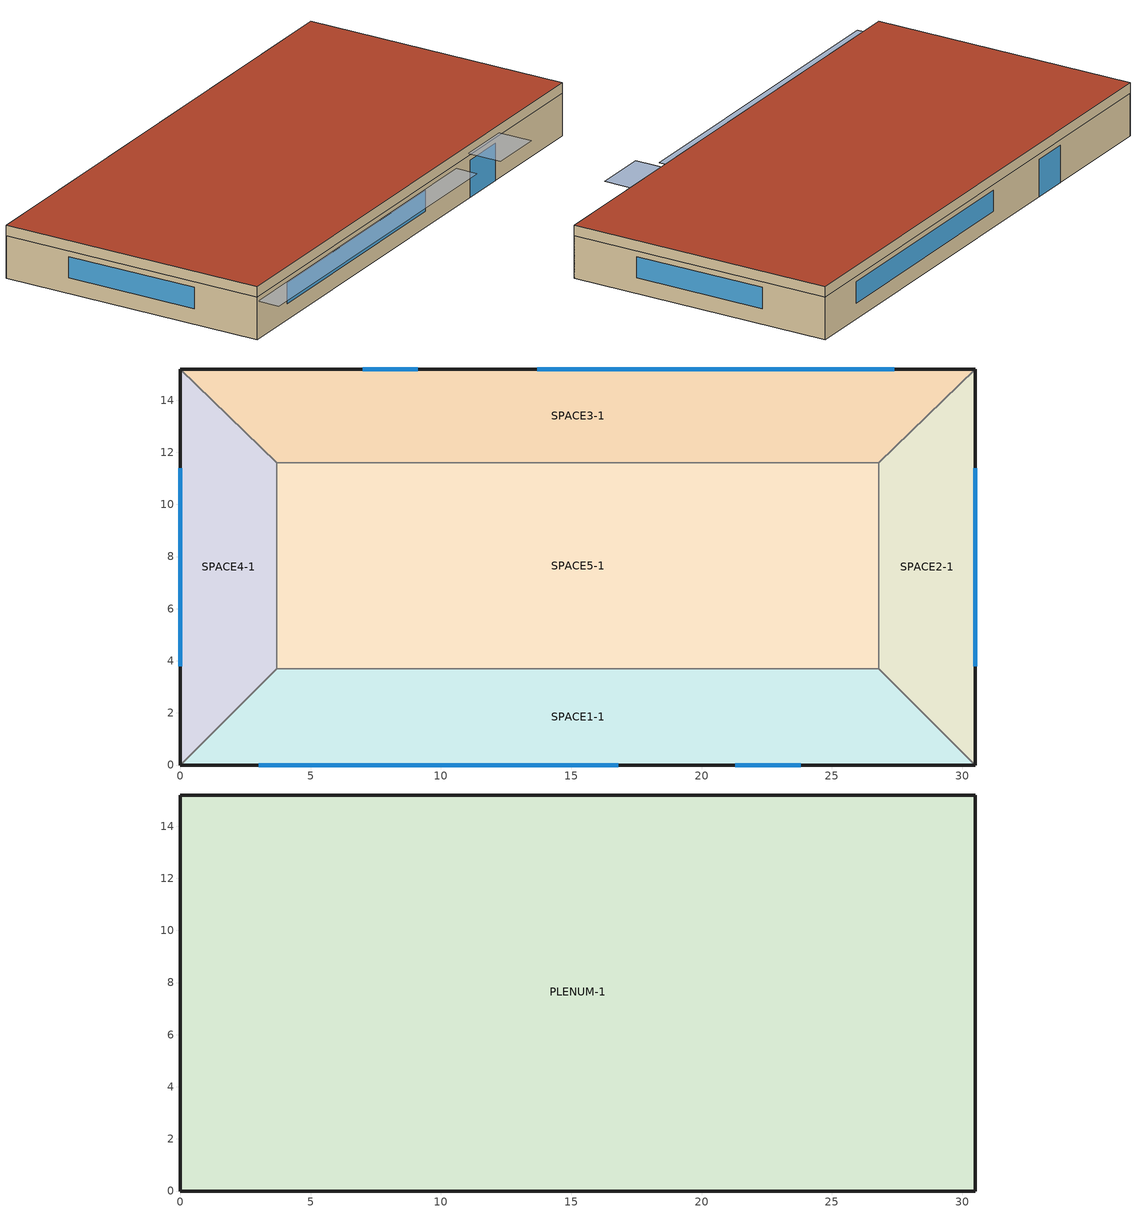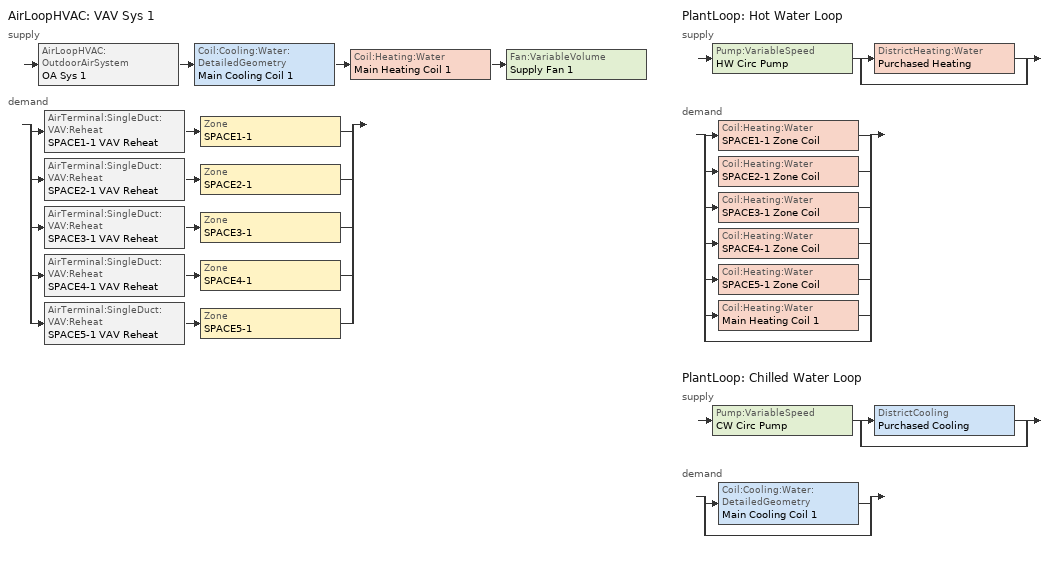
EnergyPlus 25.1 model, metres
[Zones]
SPACE1-1
 floor ground (FLOOR-SLAB-1): 26.8,3.7 30.5,0 0,0 3.7,3.7 z0
 wall outside (WALL-1): 0,0 30.5,0 z0:2.4
 wall to SPACE2-1 (INT-WALL-1): 30.5,0 26.8,3.7 z0:2.4
 wall to SPACE4-1 (INT-WALL-1): 3.7,3.7 0,0 z0:2.4
 wall to SPACE5-1 (INT-WALL-1): 26.8,3.7 3.7,3.7 z0:2.4
 window (Dbl Clr 3mm/13mm Air): 3,0 16.8,0 z0.9:2.1
 window (Sgl Grey 3mm): 21.3,0 23.8,0 z0:2.1
SPACE2-1
 floor ground (FLOOR-SLAB-1): 26.8,11.6 30.5,15.2 30.5,0 26.8,3.7 z0
 wall outside (WALL-1): 30.5,0 30.5,15.2 z0:2.4
 wall to SPACE3-1 (INT-WALL-1): 30.5,15.2 26.8,11.6 z0:2.4
 wall to SPACE5-1 (INT-WALL-1): 26.8,11.6 26.8,3.7 z0:2.4
 window (Dbl Clr 3mm/13mm Air): 30.5,3.8 30.5,11.4 z0.9:2.1
SPACE3-1
 floor ground (FLOOR-SLAB-1): 26.8,11.6 3.7,11.6 0,15.2 30.5,15.2 z0
 wall outside (WALL-1): 30.5,15.2 0,15.2 z0:2.4
 wall to SPACE4-1 (INT-WALL-1): 0,15.2 3.7,11.6 z0:2.4
 wall to SPACE5-1 (INT-WALL-1): 3.7,11.6 26.8,11.6 z0:2.4
 window (Dbl Clr 3mm/13mm Air): 27.4,15.2 13.7,15.2 z0.9:2.1
 window (Sgl Grey 3mm): 9.1,15.2 7,15.2 z0:2.1
SPACE4-1
 floor ground (FLOOR-SLAB-1): 3.7,3.7 0,0 0,15.2 3.7,11.6 z0
 wall outside (WALL-1): 0,15.2 0,0 z0:2.4
 wall to SPACE5-1 (INT-WALL-1): 3.7,3.7 3.7,11.6 z0:2.4
 window (Dbl Clr 3mm/13mm Air): 0,11.4 0,3.8 z0.9:2.1
SPACE5-1
 floor ground (FLOOR-SLAB-1): 26.8,11.6 26.8,3.7 3.7,3.7 3.7,11.6 z0
PLENUM-1
 floor to SPACE1-1 (CLNG-1): 26.8,3.7 30.5,0 0,0 3.7,3.7 z2.4
 floor to SPACE2-1 (CLNG-1): 26.8,11.6 30.5,15.2 30.5,0 26.8,3.7 z2.4
 floor to SPACE3-1 (CLNG-1): 26.8,11.6 3.7,11.6 0,15.2 30.5,15.2 z2.4
 floor to SPACE4-1 (CLNG-1): 3.7,3.7 0,0 0,15.2 3.7,11.6 z2.4
 floor to SPACE5-1 (CLNG-1): 26.8,11.6 26.8,3.7 3.7,3.7 3.7,11.6 z2.4
 wall outside (WALL-1): 0,0 30.5,0 30.5,15.2 0,15.2 0,0 z2.4:3
 roof outside (ROOF-1): 0,15.2 0,0 30.5,0 30.5,15.2 z3
shading: 0,-1.3 0,0 19.8,0 19.8,-1.3 z2.2; 21,-2 21,0 24.1,0 24.1,-2 z2.6
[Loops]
AirLoopHVAC 'VAV Sys 1'
 supply: AirLoopHVAC:OutdoorAirSystem 'OA Sys 1' > Coil:Cooling:Water:DetailedGeometry 'Main Cooling Coil 1' > Coil:Heating:Water 'Main Heating Coil 1' > Fan:VariableVolume 'Supply Fan 1'
 demand: split
  | AirTerminal:SingleDuct:VAV:Reheat 'SPACE1-1 VAV Reheat' > Zone 'SPACE1-1'
  | AirTerminal:SingleDuct:VAV:Reheat 'SPACE2-1 VAV Reheat' > Zone 'SPACE2-1'
  | AirTerminal:SingleDuct:VAV:Reheat 'SPACE3-1 VAV Reheat' > Zone 'SPACE3-1'
  | AirTerminal:SingleDuct:VAV:Reheat 'SPACE4-1 VAV Reheat' > Zone 'SPACE4-1'
  | AirTerminal:SingleDuct:VAV:Reheat 'SPACE5-1 VAV Reheat' > Zone 'SPACE5-1'
PlantLoop 'Hot Water Loop'
 supply: Pump:VariableSpeed 'HW Circ Pump' > split
  | DistrictHeating:Water 'Purchased Heating'
  | bypass
 demand: split
  | Coil:Heating:Water 'SPACE1-1 Zone Coil'
  | Coil:Heating:Water 'SPACE2-1 Zone Coil'
  | Coil:Heating:Water 'SPACE3-1 Zone Coil'
  | Coil:Heating:Water 'SPACE4-1 Zone Coil'
  | Coil:Heating:Water 'SPACE5-1 Zone Coil'
  | Coil:Heating:Water 'Main Heating Coil 1'
  | bypass
PlantLoop 'Chilled Water Loop'
 supply: Pump:VariableSpeed 'CW Circ Pump' > split
  | DistrictCooling 'Purchased Cooling'
  | bypass
 demand: split
  | Coil:Cooling:Water:DetailedGeometry 'Main Cooling Coil 1'
  | bypass
[Building]
Building: North Axis {deg}=30; Terrain=City; Loads Convergence Tolerance Value {W}=0.04; Temperature Convergence Tolerance Value {deltaC}=0.4; Solar Distribution=FullExterior; Maximum Number of Warmup Days=25; Minimum Number of Warmup Days=6
[Site:Location]
CHICAGO_IL_USA TMY2-94846: Latitude {deg}=41.78; Longitude {deg}=-87.75; Time Zone {hr}=-6; Elevation {m}=190
[SizingPeriod:DesignDay] Day of Month=21; Humidity Condition Type=Wetbulb; Barometric Pressure {Pa}=99063; Rain Indicator=No; Snow Indicator=No; Daylight Saving Time Indicator=No; Solar Model Indicator=ASHRAEClearSky
Name | Month | Day Type | Maximum Dry-Bulb Temperature {C} | Daily Dry-Bulb Temperature Range {deltaC} | Wetbulb or DewPoint at Maximum Dry-Bulb {C} | Wind Speed {m/s} | Wind Direction {deg} | Sky Clearness
CHICAGO_IL_USA Annual Heating 99% Design Conditions DB | 1 | WinterDesignDay | -17.3 | 0 | -17.3 | 4.9 | 270 | 0
CHICAGO_IL_USA Annual Cooling 1% Design Conditions DB/MCWB | 7 | SummerDesignDay | 31.5 | 10.7 | 23 | 5.3 | 230 | 1
[Site:GroundTemperature:BuildingSurface]
20.03, 20.03, 20.13, 20.3, 20.43, 20.52, 20.62, 20.77, 20.78, 20.55, 20.44, 20.2
[Material] Thermal Absorptance=0.9
Name | Roughness | Thickness {m} | Conductivity {W/m-K} | Density {kg/m3} | Specific Heat {J/kg-K} | Solar Absorptance | Visible Absorptance
RG01 | Rough | 0.0127 | 1.442 | 881 | 1674 | 0.65 | 0.65
BR01 | VeryRough | 0.0095 | 0.162 | 1121 | 1464 | 0.7 | 0.7
IN46 | VeryRough | 0.0762 | 0.023 | 24 | 1590 | 0.5 | 0.5
WD01 | MediumSmooth | 0.0191 | 0.115 | 513 | 1381 | 0.78 | 0.78
PW03 | MediumSmooth | 0.0127 | 0.115 | 545 | 1213 | 0.78 | 0.78
IN02 | Rough | 0.0901 | 0.043 | 10 | 837 | 0.75 | 0.75
GP01 | MediumSmooth | 0.0127 | 0.16 | 801 | 837 | 0.75 | 0.75
GP02 | MediumSmooth | 0.0159 | 0.16 | 801 | 837 | 0.75 | 0.75
CC03 | MediumRough | 0.1016 | 1.31 | 2243 | 837 | 0.65 | 0.65
[Material:NoMass]
MAT-CLNG-1: Roughness=Rough; Thermal Resistance {m2-K/W}=0.652259; Thermal Absorptance=0.65; Solar Absorptance=0.65; Visible Absorptance=0.65
[Material:AirGap]
AL21: Thermal Resistance {m2-K/W}=0.157
[WindowMaterial:Glazing] Optical Data Type=SpectralAverage; Thickness {m}=0.003; Infrared Transmittance at Normal Incidence=0; Front Side Infrared Hemispherical Emissivity=0.84; Back Side Infrared Hemispherical Emissivity=0.84; Conductivity {W/m-K}=0.9
Name | Solar Transmittance at Normal Incidence | Front Side Solar Reflectance at Normal Incidence | Back Side Solar Reflectance at Normal Incidence | Visible Transmittance at Normal Incidence | Front Side Visible Reflectance at Normal Incidence | Back Side Visible Reflectance at Normal Incidence
CLEAR 3MM | 0.837 | 0.075 | 0.075 | 0.898 | 0.081 | 0.081
GREY 3MM | 0.626 | 0.061 | 0.061 | 0.611 | 0.061 | 0.061
[WindowMaterial:Gas]
AIR 13MM: Gas Type=Air; Thickness {m}=0.0127
[Construction]
ROOF-1: RG01, BR01, IN46, WD01
WALL-1: WD01, PW03, IN02, GP01
CLNG-1: MAT-CLNG-1
FLOOR-SLAB-1: CC03
INT-WALL-1: GP02, AL21, GP02
Dbl Clr 3mm/13mm Air: CLEAR 3MM, AIR 13MM, CLEAR 3MM
Sgl Grey 3mm: GREY 3MM
[Zone] Type=1; Multiplier=1
Name | Ceiling Height {m} | Volume {m3}
PLENUM-1 | 0.6096 | 283.2
SPACE1-1; SPACE3-1 | 2.4384 | 239.247
SPACE2-1; SPACE4-1 | 2.4384 | 103.311
SPACE5-1 | 2.4384 | 447.683
[People] Number of People Schedule=OCCUPY-1; Number of People Calculation Method=people; Fraction Radiant=0.3; Activity Level Schedule=ActSchd
Name | Zone or ZoneList or Space or SpaceList | Number of People
SPACE1-1 People 1 | SPACE1-1 | 11
SPACE2-1 People 1 | SPACE2-1 | 5
SPACE3-1 People 1 | SPACE3-1 | 11
SPACE4-1 People 1 | SPACE4-1 | 5
SPACE5-1 People 1 | SPACE5-1 | 20
[Lights] Schedule=LIGHTS-1; Design Level Calculation Method=LightingLevel; Return Air Fraction=0.2; Fraction Radiant=0.59; Fraction Visible=0.2; Fraction Replaceable=0
Name | Zone or ZoneList or Space or SpaceList | Lighting Level {W}
SPACE1-1 Lights 1 | SPACE1-1 | 1584
SPACE2-1 Lights 1 | SPACE2-1 | 684
SPACE3-1 Lights 1 | SPACE3-1 | 1584
SPACE4-1 Lights 1 | SPACE4-1 | 684
SPACE5-1 Lights 1 | SPACE5-1 | 2964
[ElectricEquipment] Schedule=EQUIP-1; Design Level Calculation Method=EquipmentLevel; Fraction Latent=0; Fraction Radiant=0.3; Fraction Lost=0
Name | Zone or ZoneList or Space or SpaceList | Design Level {W}
SPACE1-1 ElecEq 1 | SPACE1-1 | 1056
SPACE2-1 ElecEq 1 | SPACE2-1 | 456
SPACE3-1 ElecEq 1 | SPACE3-1 | 1056
SPACE4-1 ElecEq 1 | SPACE4-1 | 456
SPACE5-1 ElecEq 1 | SPACE5-1 | 1976
[ZoneInfiltration:DesignFlowRate] Schedule=INFIL-SCH; Design Flow Rate Calculation Method=flow/zone; Constant Term Coefficient=0; Temperature Term Coefficient=0; Velocity Term Coefficient=0.2237; Velocity Squared Term Coefficient=0
Name | Zone or ZoneList or Space or SpaceList | Design Flow Rate {m3/s}
SPACE1-1 Infil 1 | SPACE1-1 | 0.0167
SPACE2-1 Infil 1 | SPACE2-1 | 0.00717
SPACE3-1 Infil 1 | SPACE3-1 | 0.0167
SPACE4-1 Infil 1 | SPACE4-1 | 0.00717
SPACE5-1 Infil 1 | SPACE5-1 | 0.031089
[Sizing:Zone] Zone Cooling Design Supply Air Temperature Input Method=SupplyAirTemperature; Zone Cooling Design Supply Air Temperature {C}=14; Zone Heating Design Supply Air Temperature Input Method=SupplyAirTemperature; Zone Heating Design Supply Air Temperature {C}=50; Zone Cooling Design Supply Air Humidity Ratio {kgWater/kgDryAir}=0.009; Zone Heating Design Supply Air Humidity Ratio {kgWater/kgDryAir}=0.004; Zone Heating Sizing Factor=0; Zone Cooling Sizing Factor=0; Cooling Design Air Flow Method=DesignDay; Cooling Design Air Flow Rate {m3/s}=0; Heating Design Air Flow Method=DesignDay; Heating Design Air Flow Rate {m3/s}=0; Account for Dedicated Outdoor Air System=No; Dedicated Outdoor Air System Control Strategy=NeutralSupplyAir; Dedicated Outdoor Air Low Setpoint Temperature for Design {C}=autosize; Dedicated Outdoor Air High Setpoint Temperature for Design {C}=autosize
Name | Design Specification Outdoor Air Object
PLENUM-1 | SZ DSOA PLENUM-1
SPACE1-1 | SZ DSOA SPACE1-1
SPACE2-1 | SZ DSOA SPACE2-1
SPACE3-1 | SZ DSOA SPACE3-1
SPACE4-1 | SZ DSOA SPACE4-1
SPACE5-1 | SZ DSOA SPACE5-1
[DesignSpecification:OutdoorAir] Outdoor Air Method=flow/person; Outdoor Air Flow per Person {m3/s-person}=0.00944; Outdoor Air Flow per Zone Floor Area {m3/s-m2}=0; Outdoor Air Flow per Zone {m3/s}=0
SZ DSOA PLENUM-1; SZ DSOA SPACE1-1; SZ DSOA SPACE2-1; SZ DSOA SPACE3-1; SZ DSOA SPACE4-1; SZ DSOA SPACE5-1
[Sizing:System]
VAV Sys 1: Type of Load to Size On=sensible; Design Outdoor Air Flow Rate {m3/s}=0.468; Central Heating Maximum System Air Flow Ratio=0.3; Preheat Design Temperature {C}=7; Preheat Design Humidity Ratio {kgWater/kgDryAir}=0.008; Precool Design Temperature {C}=11; Precool Design Humidity Ratio {kgWater/kgDryAir}=0.008; Central Cooling Design Supply Air Temperature {C}=12.8; Central Heating Design Supply Air Temperature {C}=16.7; Type of Zone Sum to Use=noncoincident; 100% Outdoor Air in Cooling=no; 100% Outdoor Air in Heating=no; Central Cooling Design Supply Air Humidity Ratio {kgWater/kgDryAir}=0.008; Central Heating Design Supply Air Humidity Ratio {kgWater/kgDryAir}=0.008; Cooling Supply Air Flow Rate Method=DesignDay; Cooling Supply Air Flow Rate {m3/s}=0; Heating Supply Air Flow Rate Method=DesignDay; Heating Supply Air Flow Rate {m3/s}=0; Zone Maximum Outdoor Air Fraction=1; Cooling Design Capacity Method=CoolingDesignCapacity; Cooling Design Capacity {W}=autosize; Heating Design Capacity Method=HeatingDesignCapacity; Heating Design Capacity {W}=autosize; Central Cooling Capacity Control Method=VAV
[PlantLoop] Fluid Type=Water; Minimum Loop Flow Rate {m3/s}=0; Plant Loop Volume {m3}=autocalculate; Load Distribution Scheme=Optimal
Name | Plant Equipment Operation Scheme | Maximum Loop Temperature {C} | Minimum Loop Temperature {C} | Maximum Loop Flow Rate {m3/s}
Hot Water Loop | Hot Loop Operation | 100 | 10 | 0.0019
Chilled Water Loop | CW Loop Operation | 98 | 1 | 0.0009
[PlantEquipmentOperationSchemes] Control Scheme 1 Schedule=PlantOnSched
Name | Control Scheme 1
Hot Loop Operation | Purchased Only
CW Loop Operation | CW Purchased Only
[PlantEquipmentOperation:CoolingLoad]
CW Purchased Only: Load Range 1 Lower Limit {W}=0; Load Range 1 Upper Limit {W}=900000; Range 1 Equipment List=Cooling Plant
[PlantEquipmentOperation:HeatingLoad]
Purchased Only: Load Range 1 Lower Limit {W}=0; Load Range 1 Upper Limit {W}=1000000; Range 1 Equipment List=heating plant
[PlantEquipmentList]
heating plant: Purchased Heating
Cooling Plant: Purchased Cooling
[AirLoopHVAC]
VAV Sys 1: Design Supply Air Flow Rate {m3/s}=1.56
[AvailabilityManager:NightCycle]
VAV Sys 1 Avail: Applicability Schedule=SysAvailApplicSch; Fan Schedule=FanAvailSched; Control Type=CycleOnAny; Thermostat Tolerance {deltaC}=1; Cycling Run Time Control Type=FixedRunTime; Cycling Run Time {s}=7200
[SetpointManager:Scheduled] Control Variable=Temperature
Name | Schedule | Setpoint Node or NodeList
Supply Air Temp Manager 1 | Seasonal Reset Supply Air Temp Sch | Supply Air Temp Nodes 1
Hot Water Loop Setpoint Manager | HW Loop Temp Schedule | Hot Water Loop Setpoint Node List
Chilled Water Loop Setpoint Manager | CW Loop Temp Schedule | Chilled Water Loop Setpoint Node List
[SetpointManager:MixedAir]
Mixed Air Temp Manager 1: Control Variable=Temperature; Setpoint Node or NodeList=Main Branch SetPoint Node List
[Controller:WaterCoil] Control Variable=Temperature; Actuator Variable=FLOW; Controller Convergence Tolerance {deltaC}=0.001
Name | Action | Maximum Actuated Flow {m3/s} | Minimum Actuated Flow {m3/s}
Central Cooling Coil Contoller 1 | Reverse | 0.0008 | 0
Central Heating Coil Contoller 1 | Normal | 0.0003 | 1e-08
[Controller:OutdoorAir]
OA Controller 1: Minimum Outdoor Air Flow Rate {m3/s}=0.468; Maximum Outdoor Air Flow Rate {m3/s}=1.56; Economizer Control Type=FixedDryBulb; Economizer Control Action Type=ModulateFlow; Economizer Maximum Limit Dry-Bulb Temperature {C}=19; Economizer Minimum Limit Dry-Bulb Temperature {C}=4; Lockout Type=NoLockout; Minimum Limit Type=FixedMinimum; Minimum Outdoor Air Schedule=Min OA Sched
[Zone equipment]
SPACE1-1: SPACE1-1 VAV Reheat
SPACE2-1: SPACE2-1 VAV Reheat
SPACE3-1: SPACE3-1 VAV Reheat
SPACE4-1: SPACE4-1 VAV Reheat
SPACE5-1: SPACE5-1 VAV Reheat
[AirTerminal:SingleDuct:VAV:Reheat] Availability Schedule=ReheatCoilAvailSched; Zone Minimum Air Flow Input Method=Constant; Constant Minimum Air Flow Fraction=0.3; Maximum Hot Water or Steam Flow Rate {m3/s}=0.0003; Minimum Hot Water or Steam Flow Rate {m3/s}=0; Convergence Tolerance=0.0001; Damper Heating Action=ReverseWithLimits; Maximum Flow per Zone Floor Area During Reheat {m3/s-m2}=AUTOCALCULATE; Maximum Flow Fraction During Reheat=AUTOCALCULATE
Name | Maximum Air Flow Rate {m3/s} | Reheat Coil
SPACE1-1 VAV Reheat | 0.33 | SPACE1-1 Zone Coil
SPACE2-1 VAV Reheat | 0.25 | SPACE2-1 Zone Coil
SPACE3-1 VAV Reheat | 0.34 | SPACE3-1 Zone Coil
SPACE4-1 VAV Reheat | 0.27 | SPACE4-1 Zone Coil
SPACE5-1 VAV Reheat | 0.37 | SPACE5-1 Zone Coil
[ZoneControl:Thermostat] Control Type Schedule=Zone Control Type Sched; Control 1=CoolingSetPoint; Control 2=HeatingSetpoint; Control 3=DualSetPoint
Name | Zone or ZoneList
SPACE1-1 Control | SPACE1-1
SPACE2-1 Control | SPACE2-1
SPACE3-1 Control | SPACE3-1
SPACE4-1 Control | SPACE4-1
SPACE5-1 Control | SPACE5-1
[ThermostatSetpoint:SingleHeating]
HeatingSetpoint: Setpoint Temperature Schedule=Htg-SetP-Sch
[ThermostatSetpoint:SingleCooling]
CoolingSetpoint: Setpoint Temperature Schedule=Clg-SetP-Sch
[ThermostatSetpoint:DualSetpoint]
DualSetPoint: Heating Setpoint Temperature Schedule=Htg-SetP-Sch; Cooling Setpoint Temperature Schedule=Clg-SetP-Sch
[AirLoopHVAC:ReturnPlenum]
Return-Plenum-1: Zone=PLENUM-1
[DistrictCooling]
Purchased Cooling: Nominal Capacity {W}=900000
[DistrictHeating:Water]
Purchased Heating: Nominal Capacity {W}=1000000
[Pump:VariableSpeed] Design Pump Head {Pa}=300000; Motor Efficiency=0.87; Fraction of Motor Inefficiencies to Fluid Stream=0; Coefficient 1 of the Part Load Performance Curve=0; Coefficient 2 of the Part Load Performance Curve=1; Coefficient 3 of the Part Load Performance Curve=0; Coefficient 4 of the Part Load Performance Curve=0; Design Minimum Flow Rate {m3/s}=0; Pump Control Type=INTERMITTENT
Name | Design Maximum Flow Rate {m3/s} | Design Power Consumption {W}
HW Circ Pump | 0.0013 | 560
CW Circ Pump | 0.0009 | 385
[Coil:Heating:Water] Maximum Water Flow Rate {m3/s}=0.0003; Performance Input Method=UFactorTimesAreaAndDesignWaterFlowRate; Rated Capacity {W}=autosize; Rated Inlet Water Temperature {C}=82.2; Rated Inlet Air Temperature {C}=16.6; Rated Outlet Water Temperature {C}=71.1; Rated Outlet Air Temperature {C}=32.2
Name | Availability Schedule | U-Factor Times Area Value {W/K}
SPACE1-1 Zone Coil; SPACE3-1 Zone Coil; SPACE5-1 Zone Coil | ReheatCoilAvailSched | 300
SPACE2-1 Zone Coil; SPACE4-1 Zone Coil | ReheatCoilAvailSched | 150
Main Heating Coil 1 | HeatingCoilAvailSched | 500
[Coil:Cooling:Water:DetailedGeometry]
Main Cooling Coil 1: Availability Schedule=CoolingCoilAvailSched; Maximum Water Flow Rate {m3/s}=0.0008; Tube Outside Surface Area {m2}=6.23816; Total Tube Inside Area {m2}=6.20007; Fin Surface Area {m2}=101.716; Minimum Airflow Area {m2}=0.810606; Coil Depth {m}=0.165098; Fin Diameter {m}=0.435072; Fin Thickness {m}=0.00149998; Tube Inside Diameter {m}=0.01445; Tube Outside Diameter {m}=0.0158798; Tube Thermal Conductivity {W/m-K}=385.765; Fin Thermal Conductivity {W/m-K}=203.883; Fin Spacing {m}=0.00181429; Tube Depth Spacing {m}=0.0258998; Number of Tube Rows=6; Number of Tubes per Row=16
[Fan:VariableVolume]
Supply Fan 1: Availability Schedule=FanAvailSched; Fan Total Efficiency=0.7; Pressure Rise {Pa}=600; Maximum Flow Rate {m3/s}=1.56; Fan Power Minimum Flow Rate Input Method=FixedFlowRate; Fan Power Minimum Air Flow Rate {m3/s}=0.45; Motor Efficiency=0.9; Motor In Airstream Fraction=1; Fan Power Coefficient 1=0.350712; Fan Power Coefficient 2=0.308505; Fan Power Coefficient 3=-0.541374; Fan Power Coefficient 4=0.871988; Fan Power Coefficient 5=0
[Schedule:Compact]
OCCUPY-1: Through: 12/31, For: WeekDays SummerDesignDay CustomDay1 CustomDay2, Until: 8:00, 0, Until: 11:00, 1, Until: 12:00, 0.8, Until: 13:00, 0.4, Until: 14:00, 0.8, Until: 18:00, 1, Until: 19:00, 0.5, Until: 21:00, 0.1, Until: 24:00, 0, For: Weekends WinterDesignDay Holiday, Until: 24:00, 0
LIGHTS-1: Through: 12/31, For: WeekDays SummerDesignDay CustomDay1 CustomDay2, Until: 8:00, 0.05, Until: 9:00, 0.9, Until: 10:00, 0.95, Until: 11:00, 1, Until: 12:00, 0.95, Until: 13:00, 0.8, Until: 14:00, 0.9, Until: 18:00, 1, Until: 19:00, 0.6, Until: 21:00, 0.2, Until: 24:00, 0.05, For: Weekends WinterDesignDay Holiday, Until: 24:00, 0.05
EQUIP-1: Through: 12/31, For: WeekDays SummerDesignDay CustomDay1 CustomDay2, Until: 8:00, 0.02, Until: 9:00, 0.4, Until: 14:00, 0.9, Until: 15:00, 0.8, Until: 16:00, 0.7, Until: 18:00, 0.5, Until: 20:00, 0.3, Until: 24:00, 0.02, For: Weekends WinterDesignDay Holiday, Until: 24:00, 0.2
INFIL-SCH: Through: 3/31, For: AllDays, Until: 24:00, 1, Through: 10/31, For: AllDays, Until: 24:00, 0, Through: 12/31, For: AllDays, Until: 24:00, 1
ActSchd: Through: 12/31, For: AllDays, Until: 24:00, 117.24
Htg-SetP-Sch: Through: 12/31, For: SummerDesignDay, Until: 24:00, 12.8, For: WinterDesignDay, Until: 24:00, 21.1, For: WeekDays, Until: 7:00, 15, Until: 18:00, 21.1, Until: 24:00, 15, For: WeekEnds Holiday, Until: 7:00, 15, Until: 13:00, 21.1, Until: 24:00, 15, For: AllOtherDays, Until: 7:00, 21.1, Until: 18:00, 21.1, Until: 24:00, 21.1
Clg-SetP-Sch: Through: 12/31, For: SummerDesignDay, Until: 24:00, 23.9, For: WinterDesignDay, Until: 24:00, 40, For: WeekDays, Until: 7:00, 40, Until: 18:00, 23.9, Until: 24:00, 40, For: WeekEnds Holiday, Until: 7:00, 40, Until: 13:00, 23.9, Until: 24:00, 32.2, For: AllOtherDays, Until: 7:00, 40, Until: 18:00, 23.9, Until: 24:00, 40
Zone Control Type Sched: Through: 12/31, For: SummerDesignDay, Until: 24:00, 2, For: WinterDesignDay, Until: 24:00, 1, For: AllOtherDays, Until: 24:00, 4
Min OA Sched: Through: 12/31, For: Weekdays, Until: 6:00, 0.02, Until: 18:00, 1, Until: 24:00, 0.02, For: AllOtherDays, Until: 24:00, 0.02
FanAvailSched: Through: 3/31, For: WeekDays, Until: 7:00, 0, Until: 18:00, 1, Until: 24:00, 0, For: WeekEnds Holiday, Until: 7:00, 0, Until: 13:00, 1, Until: 24:00, 0, For: SummerDesignDay WinterDesignDay, Until: 24:00, 1, For: AllOtherDays, Until: 24:00, 0, Through: 9/30, For: WeekDays, Until: 7:00, 0, Until: 18:00, 1, Until: 24:00, 0, For: WeekEnds Holiday, Until: 7:00, 0, Until: 13:00, 1, Until: 24:00, 0, For: SummerDesignDay WinterDesignDay, Until: 24:00, 1, For: AllOtherDays, Until: 24:00, 0, Through: 12/31, For: WeekDays, Until: 7:00, 0, Until: 18:00, 1, Until: 24:00, 0, For: WeekEnds Holiday, Until: 7:00, 0, Until: 13:00, 1, Until: 24:00, 0, For: SummerDesignDay WinterDesignDay, Until: 24:00, 1, For: AllOtherDays, Until: 24:00, 0
CoolingCoilAvailSched: Through: 3/31, For: AllDays, Until: 24:00, 0, Through: 9/30, For: WeekDays, Until: 7:00, 0, Until: 18:00, 1, Until: 24:00, 0, For: WeekEnds Holiday, Until: 7:00, 0, Until: 13:00, 1, Until: 24:00, 0, For: SummerDesignDay WinterDesignDay, Until: 24:00, 1, For: AllOtherDays, Until: 24:00, 0, Through: 12/31, For: AllDays, Until: 24:00, 0
ReheatCoilAvailSched: Through: 3/31, For: AllDays, Until: 24:00, 1, Through: 9/30, For: WeekDays, Until: 7:00, 0, Until: 18:00, 1, Until: 24:00, 0, For: WeekEnds Holiday, Until: 7:00, 0, Until: 13:00, 1, Until: 24:00, 0, For: SummerDesignDay WinterDesignDay, Until: 24:00, 1, For: AllOtherDays, Until: 24:00, 0, Through: 12/31, For: AllDays, Until: 24:00, 1
HeatingCoilAvailSched; SysAvailApplicSch: Through: 3/31, For: AllDays, Until: 24:00, 1, Through: 9/30, For: AllDays, Until: 24:00, 0, Through: 12/31, For: AllDays, Until: 24:00, 1
CW Loop Temp Schedule: Through: 12/31, For: AllDays, Until: 24:00, 6.67
HW Loop Temp Schedule: Through: 12/31, For: AllDays, Until: 24:00, 60
PlantOnSched: Through: 12/31, For: AllDays, Until: 24:00, 1
Seasonal Reset Supply Air Temp Sch: Through: 3/31, For: AllDays, Until: 24:00, 16, Through: 9/30, For: AllDays, Until: 24:00, 13, Through: 12/31, For: AllDays, Until: 24:00, 16
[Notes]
5ZoneDDCycOnAny.idf
Basic file description:  1 story building divided into 4 exterior and one interior conditioned zones and return plenum.
Highlights:              Illustrates "cycle on any" night cycle control.
Simulation Location/Run: design day simulation only
Location:                Chicago, IL
Design Days:             CHICAGO_IL_USA Annual Heating 99% Design Conditions DB, MaxDB= -17.3°C
CHICAGO_IL_USA Annual Cooling 1% Design Conditions, MaxDB=  31.5°C MCWB=  23.0°C
Run Period (Weather File): Winter 1/25 - 1/31, CHICAGO_IL_USA TMY2-94846
Run Control:             simulates weather file
Building: Single floor rectangular building 100 ft x 50 ft. 5 zones - 4 exterior, 1 interior, zone height 8 feet.
Exterior zone depth is 12 feet. There is a 2 foot high return plenum: the overall building height is
10 feet. There are windows on all 4 facades; the south and north facades have glass doors.
The south facing glass is shaded by overhangs. The walls are woodshingle over plywood, R11 insulation,
and gypboard. The roof is a gravel built up roof with R-3 mineral board insulation and plywood sheathing.
The windows are of various single and double pane construction with 3mm and 6mm glass and either 6mm or
13mm argon or air gap.  The window to wall ratio is approximately 0.29.
The south wall and door have overhangs.
The building is oriented 30 degrees east of north.
Floor Area:        463.6 m2 (5000 ft2)
Number of Stories: 1
Zone Description Details:
Internal gains description:     lighting is 1.5 watts/ft2, office equip is 1.0 watts/ft2. There is 1 occupant
per 100 ft2 of floor area. The infiltration is 0.25 air changes per hour.
Interzone Surfaces:             6 interzone surfaces (see diagram)
Internal Mass:                  None
Windows:                        4 ea.: 1) Double pane clear, 3mm glass, 13mm air gap
2) Double pane clear, 3mm glass, 13mm argon gap
3) Double pane clear, 6mm glass, 6mm air gap
4) Double pane lowE,  6mm lowE glass outside, 6mm air gap, 6mm clear glass
Doors:                          2 ea.:    Single pane grey,  3mm glass
Detached Shading:               None
Daylight:                       None
Natural Ventilation:            None
Compact Schedules:              Yes
HVAC:                           Standard airside VAV system with outside air economizer, hot water reheat coils,
central chilled water cooling coil. Plant consists of purchased
hot and cold water loops. Night cycle control is enabled during winter.
The system will cycle on at night if any zone falls below the heating
Zonal Equipment:                AirTerminal:SingleDuct:VAV:Reheat
Central Air Handling Equipment: Yes
System Equipment Autosize:      Yes
Purchased Cooling:              Yes
Purchased Heating:              Yes
Coils:                          Coil:Cooling:Water:DetailedGeometry, Coil:Heating:Water
Pumps:                          Pump:VariableSpeed
Boilers:                        none
Chillers:                       none
Standard Reports:               None
Timestep or Hourly Variables:   Hourly
Time bins Report:               None
HTML Report:                    None
Environmental Emissions:        None
Utility Tariffs:                None
